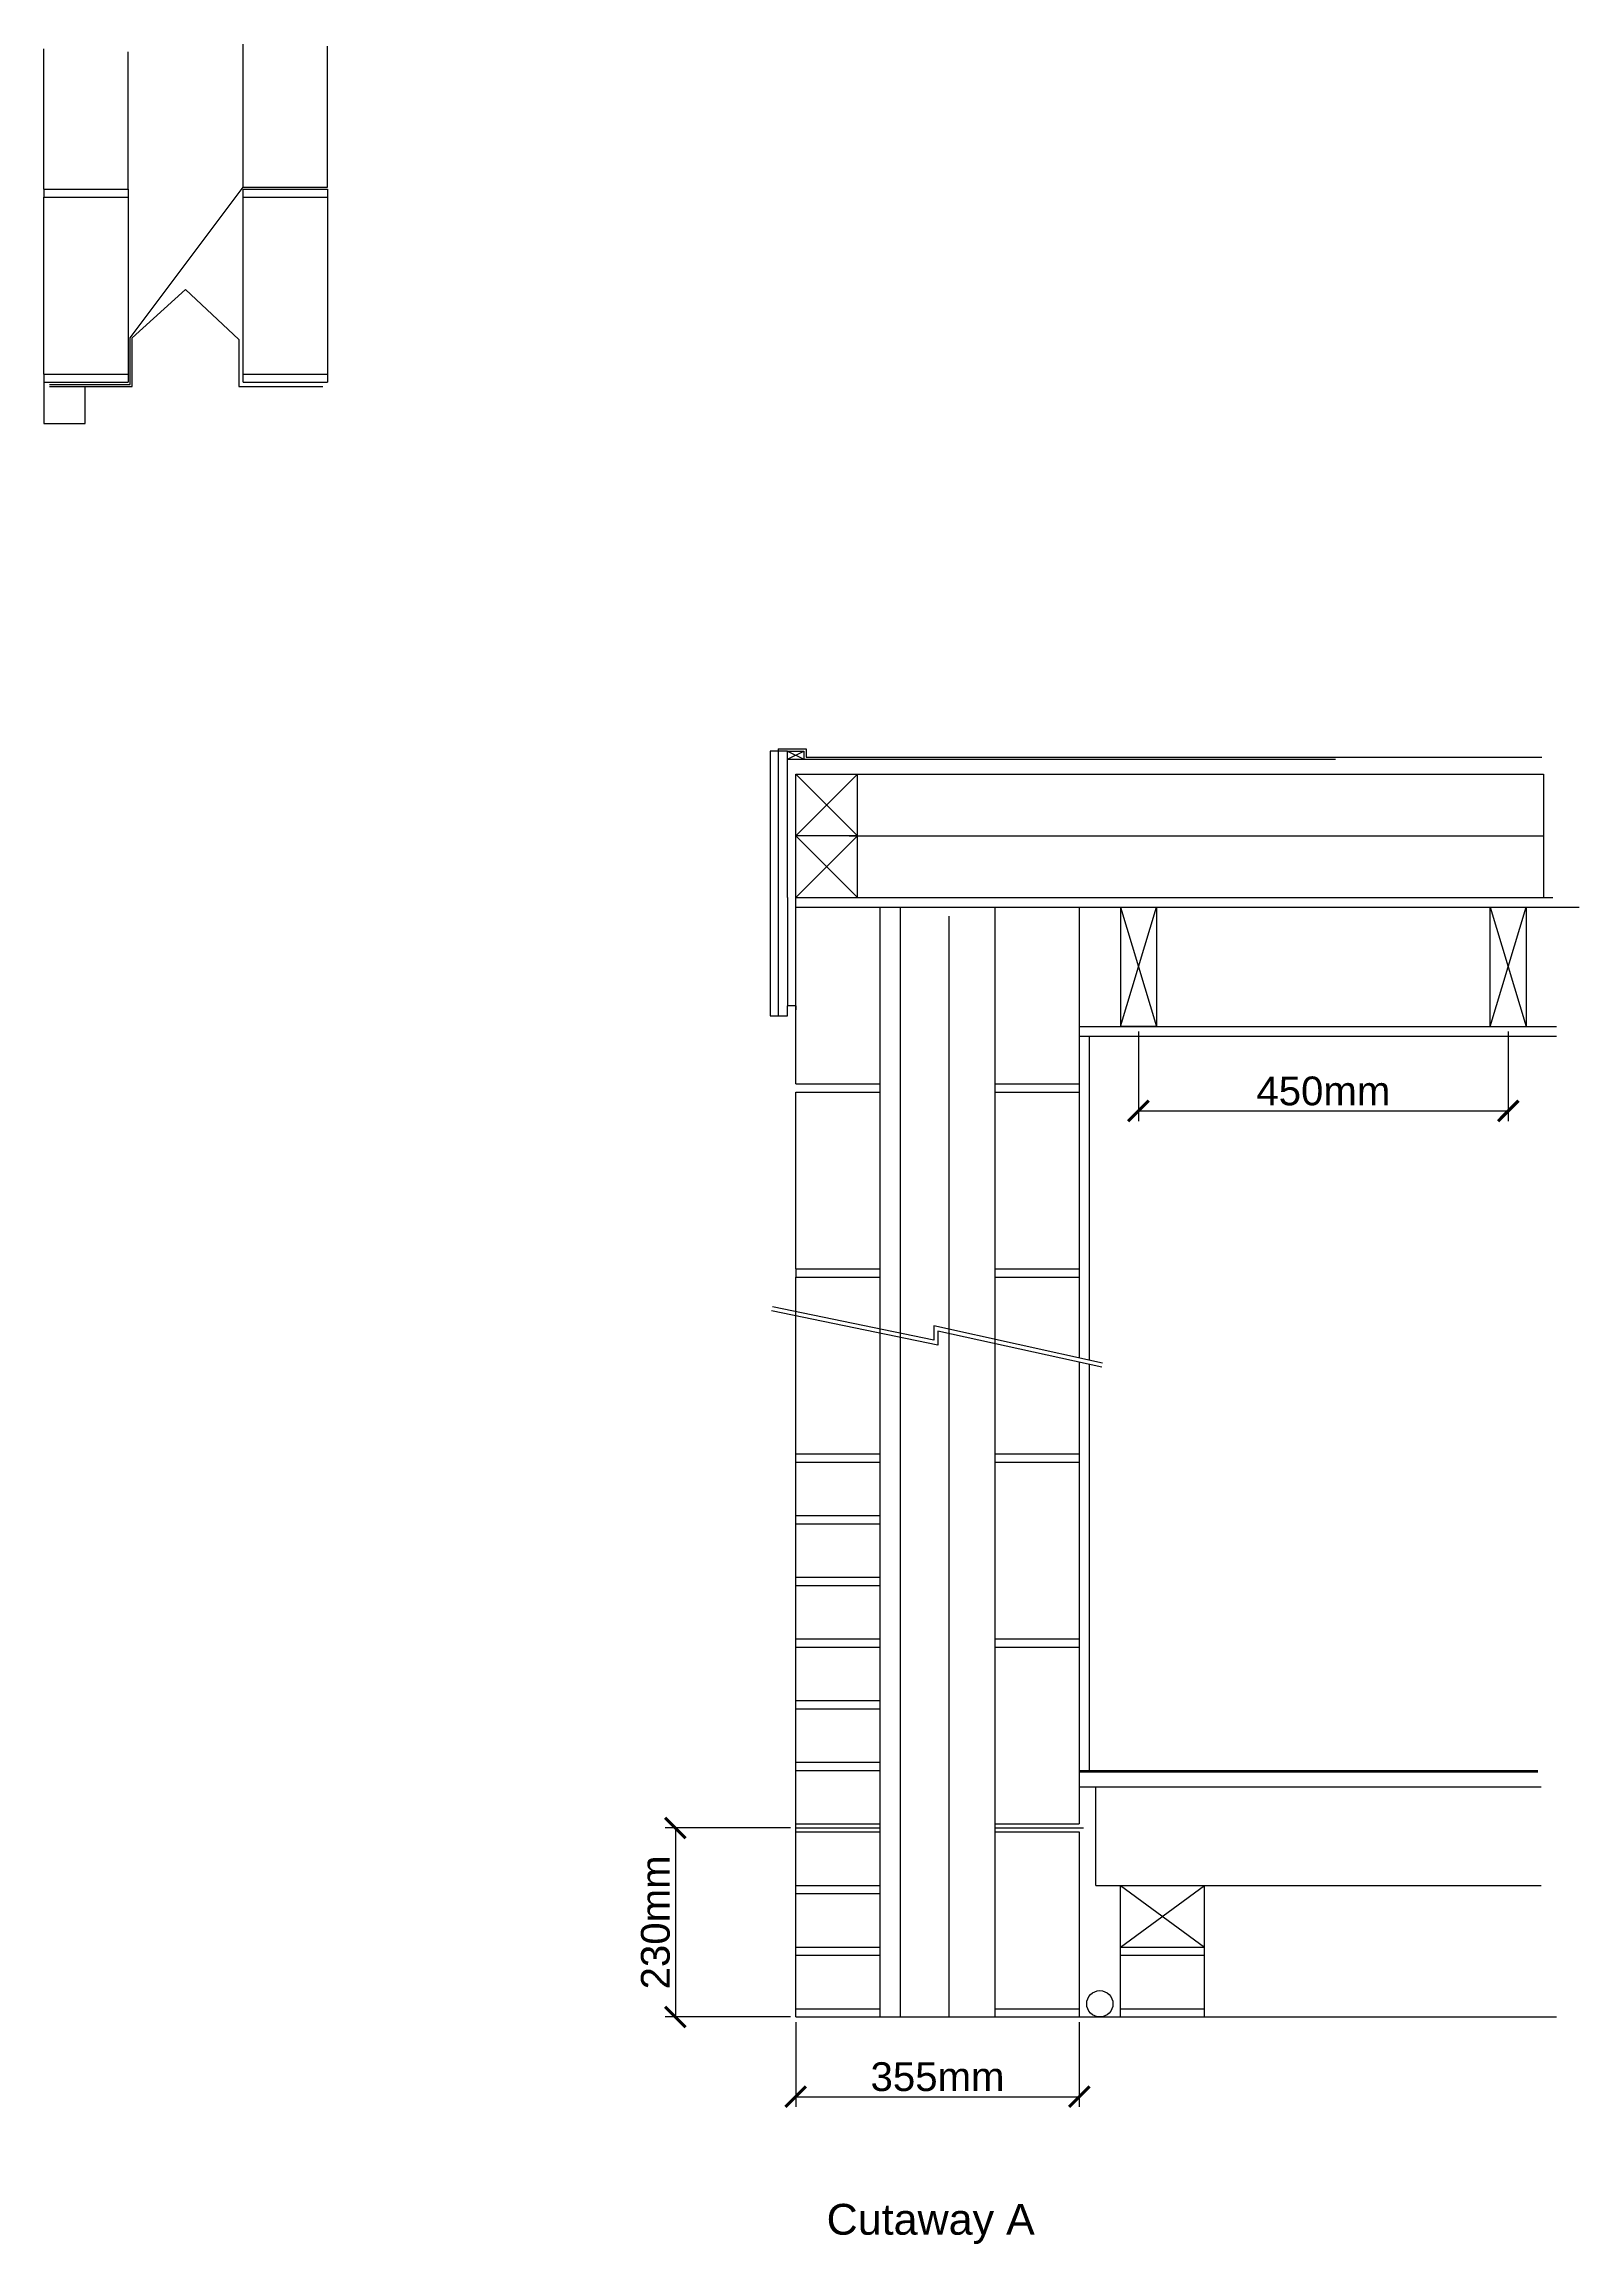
# Model space of a CAD drawing. Header units: millimetres. Extents: x -11841 to 102307, y -68819 to 40378.
# Drawn here: x 70751 to 74487, y -2881 to 2472 of the extents above; entities that cross this region are included whole.
import ezdxf

# ---------------------------------------------------------------- set-up
doc = ezdxf.new("R2010")
doc.units = ezdxf.units.MM
doc.styles.get("Standard").update_dxf_attribs({"font": 'Arial.ttf'})
doc.linetypes.add('BATTING', pattern='A,0.00254,-2.54,[134,ltypeshp.shx,S=2.54,R=0,X=-2.54,Y=0],-5.08,[134,ltypeshp.shx,S=2.54,R=180,X=2.54,Y=0],-2.54', length=10.16254)
doc.dimstyles.new('JRMStyle', dxfattribs={"dimtxt": 3.5, "dimasz": 2.5, "dimexe": 1.25, "dimexo": 0.625, "dimtad": 1, "dimdec": 0, "dimdsep": 46, "dimtxsty": 'Standard', "dimblk": 'ARCHTICK', "dimblk1": 'ARCHTICK', "dimblk2": 'ARCHTICK', "dimcen": 2.5, "dimadec": 0, "dimazin": 0, "dimtfac": 1, "dimtdec": 0, "dimtmove": 0, "dimatfit": 3, "dimldrblk": 'ARCHTICK', "dimfxl": 1, "dimarcsym": 0})

# ---------------------------------------------------------------- blocks, each defined once
blk = doc.blocks.new('_ArchTick')
at = {"color": 0, "linetype": 'ByBlock', "const_width": 0.15}
blk.add_lwpolyline([(-0.5, -0.5), (0.5, 0.5)], dxfattribs=at)
blk = doc.blocks.new('*D115')
at = {"color": 0, "lineweight": -2, "transparency": 16777216}
for p, q in [((72580.9659958739, -2340.998804217415), (72580.9659958739, -2547.491397933839)), ((73270.9659958739, -2340.998804217415), (73270.9659958739, -2547.491397933839)), ((72580.9659958739, -2522.491397933839), (73270.9659958739, -2522.491397933839))]:
    blk.add_line(p, q, dxfattribs=at)
at = {"layer": 'Defpoints', "color": 0, "transparency": 16777216}
for p in [(72580.9659958739, -2328.498804217415), (73270.9659958739, -2328.498804217415), (73270.9659958739, -2522.491397933839)]:
    blk.add_point(p, dxfattribs=at)
at = {"color": 0, "lineweight": -2, "transparency": 16777216, "xscale": 50, "yscale": 50, "zscale": 50, "rotation": 180}
blk.add_blockref('_ArchTick', (72580.9659958739, -2522.491397933839), dxfattribs=at)
at = {"color": 0, "lineweight": -2, "transparency": 16777216, "xscale": 50, "yscale": 50, "zscale": 50}
blk.add_blockref('_ArchTick', (73270.9659958739, -2522.491397933839), dxfattribs=at)
at = {"color": 0, "transparency": 16777216, "insert": (72925.9659958739, -2474.227414304917), "char_height": 70, "attachment_point": 5}
blk.add_mtext('355mm', dxfattribs=at)
blk = doc.blocks.new('*D114')
at = {"color": 0, "lineweight": -2, "ltscale": 0.58, "transparency": 16777216}
for p, q in [((73414.9659958739, 69.00119578258455), (73414.9659958739, -149.1354657368574)), ((74314.9659958739, 69.00119578258455), (74314.9659958739, -149.1354657368574)), ((73414.9659958739, -124.1354657368574), (74314.9659958739, -124.1354657368574))]:
    blk.add_line(p, q, dxfattribs=at)
at = {"layer": 'Defpoints', "color": 0, "ltscale": 0.58, "transparency": 16777216}
for p in [(73414.9659958739, 81.50119578258455), (74314.9659958739, 81.50119578258455), (74314.9659958739, -124.1354657368574)]:
    blk.add_point(p, dxfattribs=at)
at = {"color": 0, "lineweight": -2, "ltscale": 0.58, "transparency": 16777216, "xscale": 50, "yscale": 50, "zscale": 50, "rotation": 180}
blk.add_blockref('_ArchTick', (73414.9659958739, -124.1354657368574), dxfattribs=at)
at = {"color": 0, "lineweight": -2, "ltscale": 0.58, "transparency": 16777216, "xscale": 50, "yscale": 50, "zscale": 50}
blk.add_blockref('_ArchTick', (74314.9659958739, -124.1354657368574), dxfattribs=at)
at = {"color": 0, "ltscale": 0.58, "transparency": 16777216, "insert": (73864.9659958739, -75.89535659633903), "char_height": 70, "attachment_point": 5}
blk.add_mtext('450mm', dxfattribs=at)
blk = doc.blocks.new('*D120')
at = {"color": 0, "lineweight": -2, "ltscale": 0.58, "transparency": 16777216}
for p, q in [((72568.4659958739, -1868.498804217415), (72262.90271320898, -1868.498804217415)), ((72287.90271320898, -1868.498804217415), (72287.90271320898, -2328.498804217415)), ((72568.4659958739, -2328.498804217415), (72262.90271320898, -2328.498804217415))]:
    blk.add_line(p, q, dxfattribs=at)
at = {"layer": 'Defpoints', "color": 0, "ltscale": 0.58, "transparency": 16777216}
for p in [(72580.9659958739, -1868.498804217415), (72287.90271320898, -2328.498804217415), (72580.9659958739, -2328.498804217415)]:
    blk.add_point(p, dxfattribs=at)
at = {"color": 0, "lineweight": -2, "ltscale": 0.58, "transparency": 16777216, "xscale": 50, "yscale": 50, "zscale": 50}
for p, rotation in [((72287.90271320898, -1868.498804217415), 90), ((72287.90271320898, -2328.498804217415), 270)]:
    blk.add_blockref('_ArchTick', p, dxfattribs=dict(at, rotation=rotation))
at = {"color": 0, "ltscale": 0.58, "transparency": 16777216, "insert": (72239.63872958007, -2098.498804217404), "char_height": 70, "attachment_point": 5, "rotation": 90}
blk.add_mtext('230mm', dxfattribs=at)

msp = doc.modelspace()

# ---------------------------------------------------------------- linework, layer by layer
at = {"ltscale": 0.58}
for p, q in [((71236.27440805634, 2123.742553508688), (71236.27440805634, 2471.794673885997)), ((71441.27440805634, 2123.742553508688), (71441.27440805634, 2466.688189650151)), ((70751.27440805634, 2118.742553508688), (70751.27440805634, 2459.68708153956)), ((70956.27440805634, 2118.742553508688), (70956.27440805634, 2452.428170341322)), ((70751.27440805634, 2118.742553508688), (70751.27440805634, 2098.742553508688)), ((70961.27440805636, 1756.742553508682), (71236.27440805634, 2123.742553508688)), ((71095.79265377976, 1874.742553508688), (70966.27440805634, 1756.742553508688)), ((71095.79265377976, 1874.742553508688), (71225.31089950318, 1753.07233566403)), ((70961.27440805634, 1643.742553508688), (70961.27440805636, 1756.742553508682)), ((70966.27440805634, 1638.742553508688), (70966.27440805636, 1756.742553508681)), ((71225.31089950318, 1753.072335664031), (71225.31089950317, 1638.742553508688)), ((70751.27440805634, 1648.742553508688), (70751.27440805634, 1548.742553508688)), ((70764.50747960311, 1643.742553508688), (70961.27440805634, 1643.742553508688)), ((70764.50747960311, 1638.742553508688), (70966.27440805634, 1638.742553508688)), ((70851.27440805634, 1548.742553508688), (70851.27440805634, 1638.742553508688)), ((71225.31089950318, 1638.742553508688), (71430.2272414306, 1638.742553508688)), ((70751.27440805634, 1548.742553508688), (70851.27440805634, 1548.742553508688)), ((72580.9659958739, 545.5011957825845), (72580.9659958739, 695.5011957825845)), ((72580.9659958739, 395.5011957825845), (72580.9659958739, 545.5011957825845)), ((72580.9659958739, 371.5011957825845), (72580.9659958739, 395.5011957825845)), ((72580.9659958739, -58.49880421741545), (72580.9659958739, 371.5011957825845)), ((73370.9659958739, 371.5011957825845), (73370.9659958739, 81.50119578258455)), ((73370.9659958739, 371.5011957825845), (73458.9659958739, 81.50119578258455)), ((73370.96599587392, 81.50119578258455), (73458.9659958739, 371.5011957825845)), ((73458.9659958739, 371.5011957825845), (73458.9659958739, 81.50119578258455)), ((74270.9659958739, 371.5011957825845), (74358.96599587392, 81.50119578258455)), ((74270.9659958739, 81.50119578258455), (74358.9659958739, 371.5011957825845)), ((73458.9659958739, 81.50119578258455), (73370.96599587392, 81.50119578258455)), ((73310.9659958739, -2008.498804217415), (73310.9659958739, -1768.498804217415)), ((73370.9659958739, -2328.498804217415), (73370.9659958739, -2008.498804217415)), ((73370.9659958739, -2008.498804217415), (73575.9659958739, -2158.498804217415)), ((73370.9659958739, -2158.498804217415), (73575.9659958739, -2008.498804217416)), ((73575.9659958739, -2328.498804217415), (73575.9659958739, -2008.498804217415)), ((73370.9659958739, -2158.498804217415), (73575.9659958739, -2158.498804217415)), ((73370.9659958739, -2178.498804217415), (73575.9659958739, -2178.498804217415)), ((73370.9659958739, -2178.498804217415), (73575.9659958739, -2178.498804217415)), ((73370.9659958739, -2308.498804217415), (73575.9659958739, -2308.498804217415)), ((73370.9659958739, -2328.498804217415), (73575.9659958739, -2328.498804217415))]:
    msp.add_line(p, q, dxfattribs=at)
for p, q in [((70751.27440805634, 2118.742553508688), (70956.27440805634, 2118.742553508688)), ((70751.27440805634, 1668.742553508688), (70751.27440805634, 2098.742553508688)), ((70751.27440805634, 2098.742553508688), (70956.27440805634, 2098.742553508688)), ((70956.27440805634, 2118.742553508688), (70956.27440805634, 2098.742553508688)), ((70956.27440805634, 2098.742553508688), (70956.27440805634, 1668.742553508688)), ((71236.27440805634, 2123.742553508688), (71441.27440805634, 2123.742553508688)), ((71236.27440805634, 2098.742553508688), (71236.27440805634, 2118.742553508688)), ((71236.27440805634, 2118.742553508688), (71441.27440805634, 2118.742553508688)), ((71236.27440805634, 1668.742553508688), (71236.27440805634, 2098.742553508688)), ((71236.27440805634, 2098.742553508688), (71441.27440805634, 2098.742553508688)), ((71441.27440805634, 2118.742553508688), (71441.27440805634, 2098.742553508688)), ((71441.27440805634, 2098.742553508688), (71441.27440805634, 1668.742553508688)), ((71236.27440805634, 1668.742553508688), (71236.27440805634, 1798.742553508688)), ((70751.27440805634, 1668.742553508688), (70956.27440805634, 1668.742553508688)), ((70751.27440805634, 1668.742553508688), (70751.27440805634, 1648.742553508688)), ((70956.27440805634, 1668.742553508688), (70956.27440805634, 1648.742553508688)), ((71236.27440805634, 1648.742553508688), (71236.27440805634, 1668.742553508688)), ((71236.27440805634, 1668.742553508688), (71441.27440805634, 1668.742553508688)), ((71441.27440805634, 1668.742553508688), (71441.27440805634, 1648.742553508688)), ((70751.27440805634, 1648.742553508688), (70956.27440805634, 1648.742553508688)), ((71236.27440805634, 1648.742553508688), (71441.27440805634, 1648.742553508688)), ((72537.9659958739, 751.5011957825845), (72518.9659958739, 751.5011957825845)), ((72518.9659958739, 751.5011957825845), (72518.9659958739, 107.5011957825845)), ((72537.9659958739, 756.5011957825845), (72605.9659958739, 756.5011957825845)), ((72537.9659958739, 756.5011957825845), (72537.9659958739, 107.5011957825845)), ((72560.9659958739, 751.5011957825845), (72537.9659958739, 751.5011957825845)), ((72560.9659958739, 731.5011957825845), (72560.9659958739, 751.5011957825845)), ((72560.9659958739, 751.5011957825845), (72600.9659958739, 751.5011957825845)), ((72560.9659958739, 751.5011957825845), (72600.9659958739, 731.5011957825845)), ((72560.9659958739, 731.5011957825845), (72600.9659958739, 751.5011957825845)), ((72600.9659958739, 751.5011957825845), (72600.9659958739, 731.5011957825845)), ((72605.96599587389, 756.5011957825845), (72605.9659958739, 736.5011957825845)), ((72560.96599587389, 731.5011957825845), (73894.440232692, 731.5011957825845)), ((72560.9659958739, 695.5011957825845), (72560.9659958739, 731.5011957825845)), ((72605.9659958739, 736.5011957825845), (74397.11850279843, 736.5011957825845)), ((72560.9659958739, 395.5011957825845), (72560.9659958739, 695.5011957825845)), ((72580.9659958739, 695.5011957825845), (73894.440232692, 695.5011957825845)), ((72730.9659958739, 545.5011957825845), (72580.9659958739, 695.5011957825845)), ((72580.9659958739, 545.5011957825845), (72730.9659958739, 695.5011957825845)), ((72730.9659958739, 395.5011957825845), (72730.9659958739, 695.5011957825845)), ((73894.440232692, 695.5011957825845), (74400.87326265278, 695.5011957825845)), ((74400.87326265278, 695.5011957825845), (74400.87326265278, 395.501195782585)), ((72730.9659958739, 545.5011957825845), (72580.9659958739, 545.5011957825845)), ((72580.9659958739, 545.5011957825845), (72730.9659958739, 395.5011957825845)), ((72580.9659958739, 395.5011957825845), (72730.9659958739, 545.5011957825845)), ((72560.9659958739, 395.5011957825845), (72560.9659958739, 371.5011957825845)), ((72580.9659958739, 395.5011957825845), (73894.440232692, 395.501195782585)), ((73894.440232692, 395.501195782585), (74423.40115140576, 395.501195782585)), ((72560.9659958739, 371.5011957825845), (72560.9659958739, 371.5011957825845)), ((72560.9659958739, 371.5011957825845), (72560.9659958739, 131.5011957825845)), ((72580.9659958739, 371.5011957825845), (74487.23005781043, 371.5011957825845)), ((72580.9659958739, 241.5011957825845), (72580.9659958739, 371.5011957825845)), ((72580.9659958739, 131.5011957825845), (72580.9659958739, 371.5011957825845)), ((72785.9659958739, 371.5011957825845), (72785.9659958739, -58.49880421741545)), ((72835.9659958739, -2328.498804217415), (72835.9659958739, 371.5011957825845)), ((73065.9659958739, -58.49880421741545), (73065.9659958739, 371.5011957825845)), ((73270.9659958739, 371.5011957825845), (73270.9659958739, -58.49880421741545)), ((74270.96599587392, 81.50119578258455), (74270.9659958739, 371.5011957825845)), ((74358.9659958739, 371.5011957825845), (74358.96599587392, 81.50119578258455)), ((72580.9659958739, 221.5011957825845), (72580.9659958739, 241.5011957825845)), ((72518.9659958739, 107.5011957825845), (72537.9659958739, 107.5011957825845)), ((72537.9659958739, 107.5011957825845), (72560.9659958739, 107.5011957825845)), ((72560.9659958739, 107.5011957825845), (72560.9659958739, 131.5011957825845)), ((72580.9659958739, 131.5011957825845), (72560.9659958739, 131.5011957825845)), ((72580.9659958739, 131.5011957825845), (72580.9659958739, 121.5011957825845)), ((73270.9659958739, 81.50119578258455), (73458.9659958739, 81.50119578258455)), ((73270.9659958739, 57.50119578258455), (74432.81262591772, 57.50119578258455)), ((73294.96599587389, 57.50119578258455), (73294.9659958739, -730.3632156708409)), ((73458.9659958739, 81.50119578258455), (74432.81262591772, 81.50119578258455)), ((74270.9659958739, 81.50119578258455), (74358.9659958739, 81.50119578258455)), ((72580.9659958739, -58.49880421741545), (72785.9659958739, -58.49880421741545)), ((72580.9659958739, -508.4988042174155), (72580.9659958739, -78.49880421741545)), ((72580.9659958739, -78.49880421741545), (72785.9659958739, -78.49880421741545)), ((72785.9659958739, -58.49880421741545), (72785.9659958739, -78.49880421741545)), ((72785.9659958739, -78.49880421741545), (72785.9659958739, -508.4988042174155)), ((73065.9659958739, -78.49880421741545), (73065.9659958739, -58.49880421741545)), ((73065.9659958739, -58.49880421741545), (73270.9659958739, -58.49880421741545)), ((73065.9659958739, -508.4988042174155), (73065.9659958739, -78.49880421741545)), ((73065.9659958739, -78.49880421741545), (73270.9659958739, -78.49880421741545)), ((73270.9659958739, -58.49880421741545), (73270.9659958739, -78.49880421741545)), ((73270.9659958739, -78.49880421741545), (73270.9659958739, -508.4988042174155)), ((73065.9659958739, -508.4988042174155), (73065.9659958739, -378.4988042174155)), ((72580.9659958739, -508.4988042174155), (72785.9659958739, -508.4988042174155)), ((72580.9659958739, -508.4988042174155), (72580.9659958739, -528.4988042174155)), ((72580.9659958739, -958.4988042174152), (72580.9659958739, -528.4988042174155)), ((72580.9659958739, -528.4988042174155), (72785.9659958739, -528.4988042174155)), ((72785.9659958739, -508.4988042174155), (72785.9659958739, -528.4988042174155)), ((72785.9659958739, -528.4988042174155), (72785.9659958739, -958.4988042174152)), ((73065.9659958739, -528.4988042174155), (73065.9659958739, -508.4988042174155)), ((73065.9659958739, -508.4988042174155), (73270.9659958739, -508.4988042174155)), ((73065.9659958739, -958.4988042174152), (73065.9659958739, -528.4988042174155)), ((73065.9659958739, -528.4988042174155), (73270.9659958739, -528.4988042174155)), ((73270.9659958739, -508.4988042174155), (73270.9659958739, -528.4988042174155)), ((73270.9659958739, -528.4988042174155), (73270.9659958739, -725.093762100149)), ((72926.64744125344, -694.2216133717593), (72521.90368343561, -610.4701870309218)), ((72916.64744125344, -681.9405227487396), (72523.93000254338, -600.6776372672766)), ((73327.62955532204, -737.5348452527401), (72916.64744125344, -647.2993798998318)), ((72916.64744125344, -647.2993798998332), (72916.64744125343, -681.9405227487409)), ((73325.49157937648, -747.3036250565929), (72926.64744125344, -660.0133809871768)), ((72926.64744125344, -660.0133809871768), (72926.64744125344, -694.2216133717593)), ((73270.9659958739, -735.3702630311045), (73270.9659958739, -958.4988042174152)), ((73294.9659958739, -740.6228558547682), (73294.9659958739, -1728.498804217415)), ((72580.9659958739, -978.4988042174152), (72580.9659958739, -958.4988042174152)), ((72580.9659958739, -958.4988042174152), (72785.9659958739, -958.4988042174152)), ((72785.9659958739, -958.4988042174152), (72785.9659958739, -978.4988042174152)), ((73065.9659958739, -978.4988042174152), (73065.9659958739, -958.4988042174152)), ((73065.9659958739, -958.4988042174152), (73270.9659958739, -958.4988042174152)), ((73270.9659958739, -958.4988042174152), (73270.9659958739, -978.4988042174152)), ((72580.9659958739, -1108.498804217415), (72580.9659958739, -978.4988042174152)), ((72580.9659958739, -978.4988042174152), (72785.9659958739, -978.4988042174152)), ((72785.9659958739, -978.4988042174152), (72785.9659958739, -1108.498804217415)), ((73065.9659958739, -1408.498804217415), (73065.9659958739, -978.4988042174152)), ((73065.9659958739, -978.4988042174152), (73270.9659958739, -978.4988042174152)), ((73270.9659958739, -978.4988042174152), (73270.9659958739, -1408.498804217415)), ((72580.9659958739, -1128.498804217415), (72580.9659958739, -1108.498804217415)), ((72580.9659958739, -1108.498804217415), (72785.9659958739, -1108.498804217415)), ((72785.9659958739, -1108.498804217415), (72785.9659958739, -1128.498804217415)), ((72580.9659958739, -1258.498804217415), (72580.9659958739, -1128.498804217415)), ((72580.9659958739, -1128.498804217415), (72785.9659958739, -1128.498804217415)), ((72785.9659958739, -1128.498804217415), (72785.9659958739, -1258.498804217415)), ((72580.9659958739, -1278.498804217415), (72580.9659958739, -1258.498804217415)), ((72580.9659958739, -1258.498804217415), (72785.9659958739, -1258.498804217415)), ((72580.9659958739, -1408.498804217415), (72580.9659958739, -1278.498804217415)), ((72580.9659958739, -1278.498804217415), (72785.9659958739, -1278.498804217415)), ((72785.9659958739, -1258.498804217415), (72785.9659958739, -1278.498804217415)), ((72785.9659958739, -1278.498804217415), (72785.9659958739, -1408.498804217415)), ((72580.9659958739, -1428.498804217415), (72580.9659958739, -1408.498804217415)), ((72580.9659958739, -1408.498804217415), (72785.9659958739, -1408.498804217415)), ((72580.9659958739, -1858.498804217415), (72580.9659958739, -1428.498804217415)), ((72580.9659958739, -1428.498804217415), (72785.9659958739, -1428.498804217415)), ((72785.9659958739, -1408.498804217415), (72785.9659958739, -1428.498804217415)), ((72785.9659958739, -1428.498804217415), (72785.9659958739, -1858.498804217415)), ((73065.9659958739, -1428.498804217415), (73065.9659958739, -1408.498804217415)), ((73065.9659958739, -1408.498804217415), (73270.9659958739, -1408.498804217415)), ((73065.9659958739, -1858.498804217415), (73065.9659958739, -1428.498804217415)), ((73065.9659958739, -1428.498804217415), (73270.9659958739, -1428.498804217415)), ((73270.9659958739, -1408.498804217415), (73270.9659958739, -1428.498804217415)), ((73270.9659958739, -1428.498804217415), (73270.9659958739, -1858.498804217415)), ((72580.9659958739, -1578.498804217415), (72580.9659958739, -1558.498804217415)), ((72580.9659958739, -1558.498804217415), (72785.9659958739, -1558.498804217415)), ((72580.9659958739, -1578.498804217415), (72785.9659958739, -1578.498804217415)), ((72785.9659958739, -1558.498804217415), (72785.9659958739, -1578.498804217415)), ((72580.9659958739, -1728.498804217415), (72580.9659958739, -1708.498804217415)), ((72580.9659958739, -1708.498804217415), (72785.9659958739, -1708.498804217415)), ((72785.9659958739, -1708.498804217415), (72785.9659958739, -1728.498804217415)), ((72580.9659958739, -1728.498804217415), (72785.9659958739, -1728.498804217415)), ((73270.9659958739, -1728.498804217415), (74386.6671688364, -1728.498804217415)), ((73270.9659958739, -1732.498804217415), (74386.6671688364, -1732.498804217415)), ((73270.9659958739, -1768.498804217415), (74394.80307439761, -1768.498804217415)), ((72580.9659958739, -1878.498804217415), (72580.9659958739, -1858.498804217415)), ((72580.9659958739, -1858.498804217415), (72785.9659958739, -1858.498804217415)), ((72580.9659958739, -1868.498804217415), (72785.9659958739, -1868.498804217415)), ((72785.9659958739, -1858.498804217415), (72785.9659958739, -1878.498804217415)), ((73065.9659958739, -1878.498804217415), (73065.9659958739, -1858.498804217415)), ((73065.9659958739, -1858.498804217415), (73270.9659958739, -1858.498804217415)), ((73065.9659958739, -1868.498804217415), (73280.9659958739, -1868.498804217415)), ((72580.9659958739, -2308.498804217415), (72580.9659958739, -1878.498804217415)), ((72580.9659958739, -1878.498804217415), (72785.9659958739, -1878.498804217415)), ((72785.9659958739, -1878.498804217415), (72785.9659958739, -2308.498804217415)), ((73065.9659958739, -2308.498804217415), (73065.9659958739, -1878.498804217415)), ((73065.9659958739, -1878.498804217415), (73270.9659958739, -1878.498804217415)), ((73270.9659958739, -1878.498804217415), (73270.9659958739, -2308.498804217415)), ((72580.9659958739, -2028.498804217415), (72580.9659958739, -2008.498804217415)), ((72580.9659958739, -2008.498804217415), (72785.9659958739, -2008.498804217415)), ((72580.9659958739, -2028.498804217415), (72785.9659958739, -2028.498804217415)), ((72785.9659958739, -2008.498804217415), (72785.9659958739, -2028.498804217415)), ((73310.96599587392, -2008.498804217416), (74394.80307439761, -2008.498804217415)), ((72580.9659958739, -2178.498804217415), (72580.9659958739, -2158.498804217415)), ((72580.9659958739, -2158.498804217415), (72785.9659958739, -2158.498804217415)), ((72580.9659958739, -2178.498804217415), (72785.9659958739, -2178.498804217415)), ((72785.9659958739, -2158.498804217415), (72785.9659958739, -2178.498804217415)), ((72580.9659958739, -2328.498804217415), (72580.9659958739, -2308.498804217415)), ((72580.9659958739, -2308.498804217415), (72785.9659958739, -2308.498804217415)), ((72580.9659958739, -2328.498804217415), (73270.9659958739, -2328.498804217415)), ((72785.9659958739, -2308.498804217415), (72785.9659958739, -2328.498804217415)), ((73065.9659958739, -2328.498804217415), (73065.9659958739, -2308.498804217415)), ((73065.9659958739, -2308.498804217415), (73270.9659958739, -2308.498804217415)), ((73270.9659958739, -2308.498804217415), (73270.9659958739, -2328.498804217415)), ((73270.9659958739, -2328.498804217415), (74432.72572761483, -2328.498804217415))]:
    msp.add_line(p, q)
at = {"linetype": 'BATTING', "ltscale": 0.7}
msp.add_line((72710.9659958739, 545.5011957825845), (74400.87326265278, 545.501195782585), dxfattribs=at)
at = {"linetype": 'BATTING', "ltscale": 0.55}
msp.add_line((72953.4659958739, 349.7726339033616), (72953.4659958739, -2328.498804217415), dxfattribs=at)
at = {"ltscale": 0.58}
msp.add_circle((73320.9659958739, -2296.498804217415), 32, dxfattribs=at)

# ---------------------------------------------------------------- texts
at = {"insert": (72656.07902387, -2783.300917037857), "char_height": 75, "attachment_point": 1}
msp.add_mtext_dynamic_manual_height_columns('Cutaway A', width=2143.268691897661, gutter_width=12.5, heights=[0], dxfattribs=at)

# ---------------------------------------------------------------- dimensions: what is measured, and where the dimension line sits
at = {"ltscale": 0.58}
dim = msp.add_linear_dim(base=(74314.9659958739, -124.1354657368574), p1=(73414.9659958739, 81.50119578258455), p2=(74314.9659958739, 81.50119578258455), text='450mm', dimstyle='JRMStyle', override={"dimpost": 'mm'}, dxfattribs=at)
dim.commit()
dim.dimension.update_dxf_attribs({"geometry": '*D114', "text_midpoint": (73864.9659958739, -75.89535659633903)})
dim = msp.add_linear_dim(base=(72287.90271320898, -2328.498804217415), p1=(72580.9659958739, -1868.498804217415), p2=(72580.9659958739, -2328.498804217415), angle=90, text='230mm', dimstyle='JRMStyle', override={"dimpost": 'mm'}, dxfattribs=at)
dim.commit()
dim.dimension.update_dxf_attribs({"geometry": '*D120', "text_midpoint": (72239.63872958007, -2098.498804217404)})
dim = msp.add_linear_dim(base=(73270.9659958739, -2522.491397933839), p1=(72580.9659958739, -2328.498804217415), p2=(73270.9659958739, -2328.498804217415), text='355mm', dimstyle='JRMStyle', override={"dimpost": 'mm'})
dim.commit()
dim.dimension.update_dxf_attribs({"geometry": '*D115', "text_midpoint": (72925.9659958739, -2522.491397933839), "dimtype": 160})

doc.saveas('drawing.dxf')
